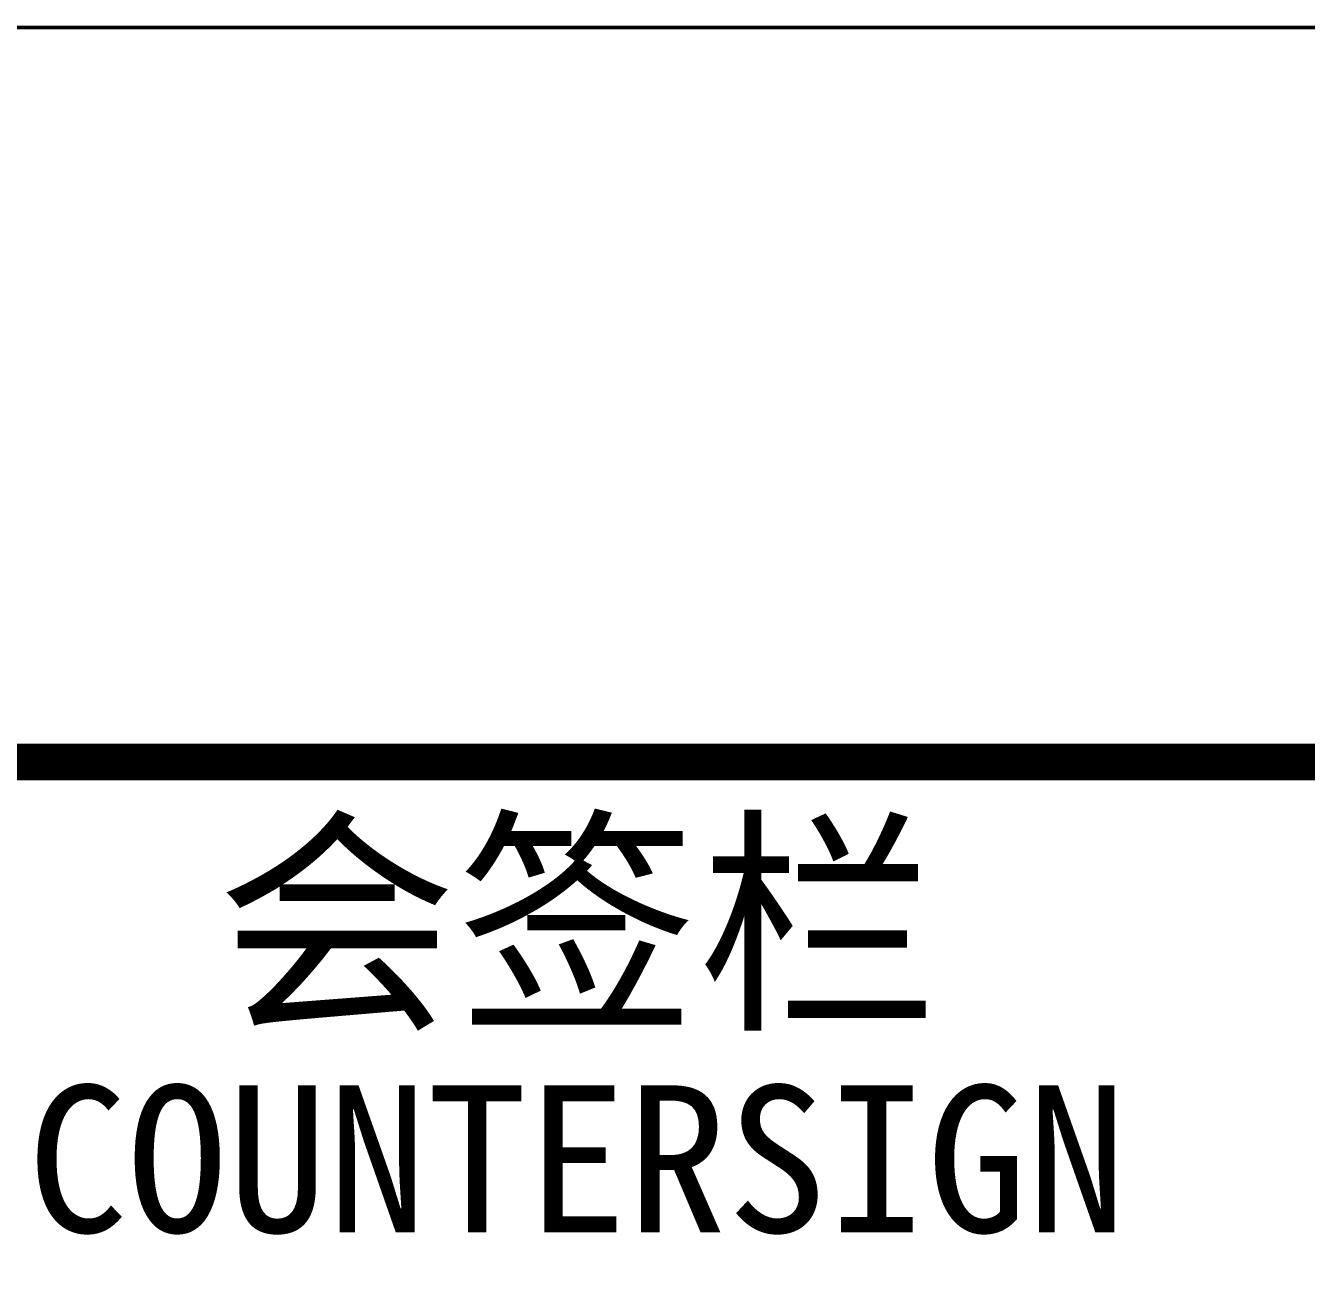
# Model space of a CAD drawing. Extents: x -228436 to 200315, y -41539 to 163917.
# Drawn here: x 68465 to 70208, y 162209 to 163917 of the extents above; entities that cross this region are included whole.
import ezdxf
from ezdxf.enums import TextEntityAlignment as Align

# ---------------------------------------------------------------- set-up
doc = ezdxf.new("R2010")
doc.units = 0
doc.header["$LTSCALE"] = 1000
doc.header["$MEASUREMENT"] = 0
doc.styles.add('图签信息$0$华文细黑', font='STXIHEI_0.TTF', dxfattribs={"height": 10})

# ---------------------------------------------------------------- blocks, each defined once
blk = doc.blocks.new('图框-A1')
at = {"const_width": 0.05}
blk.add_lwpolyline([(0, 0), (841, 0), (841, 594), (0, 594)], close=True, dxfattribs=at)
blk = doc.blocks.new('图签信息')
at = {"const_width": 0.5}
blk.add_lwpolyline([(-65, 574), (-65, 500.5), (0, 500.5), (0, 574)], close=True, dxfattribs=at)
at = {"style": '图签信息$0$华文细黑'}
for s, height, p in [('会签栏', 2.4, (-32.5, 573)), ('COUNTERSIGN', 2, (-32.5, 569.598))]:
    blk.add_text(s, height=height, dxfattribs=at).set_placement(p, align=Align.TOP_CENTER)
blk = doc.blocks.new('图签-A1')
at = {"color": 2}
blk.add_blockref('图签信息', (0, 0), dxfattribs=at)
blk = doc.blocks.new('X-104 13#平面')
at = {"xscale": 100, "yscale": 100, "zscale": 100}
for name, p in [('图框-A1', (-10634.5, 104514.8)), ('图签-A1', (72465.5, 105514.8))]:
    blk.add_blockref(name, p, dxfattribs=at)

msp = doc.modelspace()

# ---------------------------------------------------------------- block references
msp.add_blockref('X-104 13#平面', (0, 0))

doc.saveas('drawing.dxf')
